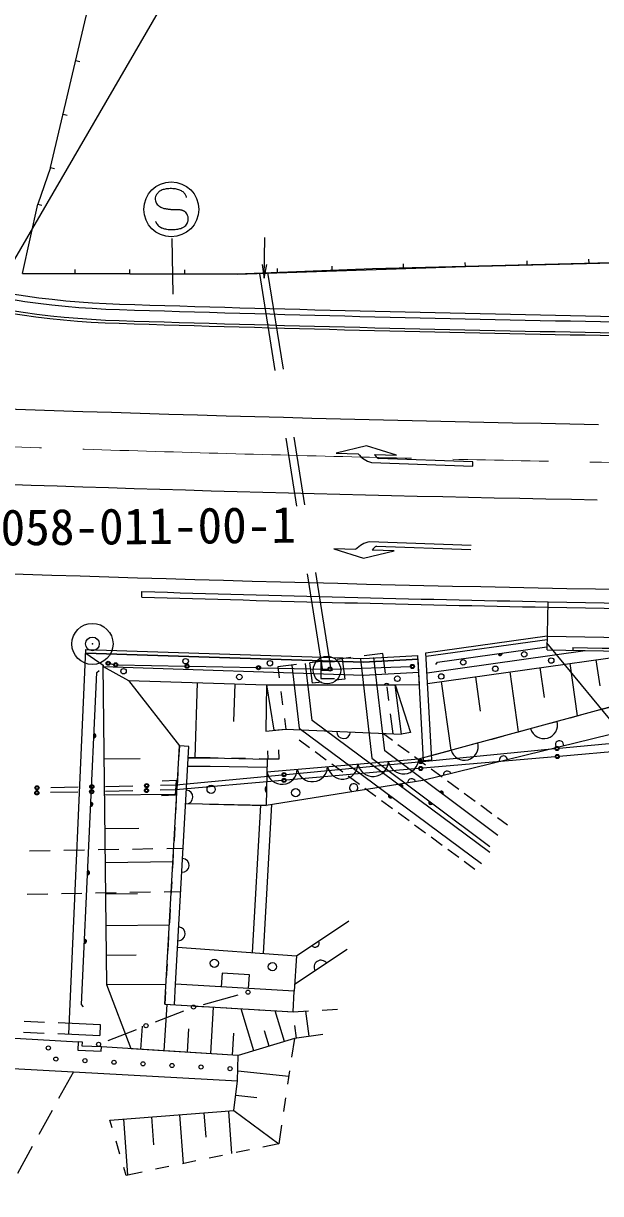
# Model space of a CAD drawing. Units: millimetres, scale not verified. Extents: x 40000 to 680000, y 20000 to 380000.
# Drawn here: x 139634 to 160686, y 252024 to 294689 of the extents above; entities that cross this region are included whole.
import ezdxf
from ezdxf.enums import TextEntityAlignment as Align

# ---------------------------------------------------------------- set-up
doc = ezdxf.new("R2010")
doc.units = ezdxf.units.MM
doc.header["$LTSCALE"] = 1000
doc.header["$PDMODE"] = 32
doc.header["$PDSIZE"] = 500
doc.linetypes.add('CHAIN', pattern=[18.5, 12, -1.5, 3.5, -1.5])
for name, color, linetype, lineweight in [('M-BGD', 7, 'Continuous', 25), ('M-BGD-EXST', 7, 'Continuous', 25), ('M-BMK', 2, 'CHAIN', 13), ('M-BMK-SRVR', 3, 'Continuous', 25), ('M-STR-STRC', 7, 'Continuous', 25)]:
    doc.layers.add(name, color=color, linetype=linetype, lineweight=lineweight)
doc.layers.add('M-OTRS', color=6, linetype='Continuous')
doc.styles.add('ＭＳ ゴシック', font='')
doc.styles.get('ＭＳ ゴシック').set_extended_font_data('MS Gothic')

msp = doc.modelspace()

# ---------------------------------------------------------------- linework, layer by layer
at = {"layer": 'M-BGD'}
for p, q in [((140628, 289430), (148526, 323124)), ((141544, 293335), (141690, 293301)), ((141086, 291383), (141232, 291348)), ((140628, 289430), (140155, 288094)), ((140628, 289430), (140774, 289396)), ((140155, 288094), (140302, 288062)), ((148414, 285395), (148446, 286880)), ((153497, 285768), (153494, 285918)), ((155754, 285826), (155750, 285976)), ((155754, 285826), (163480, 286021)), ((158010, 285883), (158006, 286033)), ((160266, 285941), (160262, 286091)), ((139607, 285569), (147433, 285552)), ((141520, 285565), (141520, 285715)), ((143520, 285561), (143520, 285711)), ((145520, 285556), (145520, 285706)), ((147433, 285552), (155754, 285826)), ((148820, 282031), (148259, 285566)), ((149117, 282078), (148555, 285613)), ((148902, 285608), (148896, 285758)), ((150901, 285684), (150895, 285834)), ((149605, 277093), (149213, 279562)), ((149902, 277140), (149509, 279609)), ((150560, 271089), (149998, 274624)), ((150856, 271136), (150294, 274671)), ((143953, 273774), (143959, 273974)), ((158761, 273599), (158727, 271854)), ((154315, 271743), (158737, 272363)), ((154323, 271613), (158734, 272231)), ((141289, 257840), (141914, 271858)), ((154356, 271011), (160125, 271827)), ((154377, 270622), (162590, 271783)), ((154740, 271399), (158729, 271960)), ((159676, 271935), (159674, 271835)), ((150581, 271440), (150085, 271376)), ((150182, 270633), (150087, 271377)), ((151573, 271567), (151077, 271503)), ((151257, 271527), (151353, 270783)), ((152745, 271717), (152068, 271630)), ((152837, 270998), (152745, 271717)), ((154230, 267820), (154021, 271639)), ((154529, 267837), (154315, 271743)), ((154676, 271314), (154740, 271399)), ((159561, 271354), (159831, 269442)), ((160517, 271490), (160652, 270533)), ((141752, 258915), (142314, 271023)), ((142314, 271023), (142393, 271094)), ((142800, 271346), (142926, 271319)), ((143074, 271302), (145530, 271253)), ((145680, 271250), (148135, 271201)), ((148285, 271198), (150741, 271149)), ((149589, 271313), (148912, 271226)), ((148912, 271226), (148962, 270832)), ((150891, 271150), (153748, 271242)), ((157373, 271045), (157683, 268858)), ((158467, 271200), (158622, 270106)), ((143468, 270728), (148499, 270578)), ((143468, 270728), (145323, 268346)), ((145967, 270654), (145885, 267907)), ((147340, 270613), (147299, 269239)), ((150519, 270676), (150182, 270633)), ((151353, 270783), (151015, 270739)), ((152964, 270006), (152901, 270502)), ((154872, 270692), (155226, 268190)), ((156123, 270868), (156299, 269618)), ((149026, 270336), (149090, 269840)), ((165006, 269739), (154197, 267090)), ((160538, 269634), (161021, 269765)), ((149153, 269344), (149204, 268951)), ((153120, 268791), (153028, 269510)), ((158608, 269110), (159091, 269241)), ((159573, 269372), (160056, 269503)), ((153094, 268538), (152727, 268807)), ((157643, 268847), (158126, 268978)), ((150075, 268274), (149688, 268559)), ((153698, 268093), (153295, 268390)), ((155713, 268323), (156196, 268454)), ((156678, 268585), (157161, 268716)), ((159171, 268261), (163035, 268631)), ((144793, 258927), (145323, 268346)), ((145323, 268346), (145297, 267880)), ((148559, 267872), (148553, 268168)), ((148959, 267880), (148953, 268203)), ((150680, 267830), (150277, 268126)), ((154302, 267649), (153899, 267945)), ((154194, 267784), (159021, 268247)), ((159029, 267953), (154198, 267531)), ((154520, 267998), (155231, 268192)), ((163051, 268304), (159179, 267966)), ((142587, 267870), (143898, 267884)), ((146452, 267910), (145649, 267910)), ((146738, 267904), (146452, 267910)), ((147738, 267884), (147238, 267894)), ((148523, 267868), (148238, 267874)), ((148523, 267868), (148489, 266177)), ((148514, 267402), (154052, 267871)), ((148559, 267872), (148959, 267880)), ((149216, 267307), (154044, 267770)), ((154048, 267518), (149217, 267096)), ((151284, 267386), (150881, 267682)), ((154230, 267820), (154529, 267837)), ((149067, 267083), (145195, 266744)), ((145202, 266922), (149067, 267293)), ((145269, 267381), (145241, 266882)), ((154197, 267090), (148489, 266177)), ((151888, 266942), (151485, 267238)), ((154906, 267205), (154503, 267501)), ((141624, 266666), (140624, 266645)), ((140631, 266829), (141631, 266849)), ((143623, 266710), (142624, 266688)), ((142631, 266870), (143630, 266890)), ((145195, 266744), (144623, 266732)), ((144630, 266911), (145202, 266922)), ((145216, 267082), (144698, 267059)), ((145187, 266549), (145216, 267082)), ((152492, 266497), (152089, 266793)), ((155510, 266760), (155108, 267057)), ((142601, 266559), (145224, 266587)), ((145187, 266549), (144666, 266528)), ((145212, 266382), (145184, 265883)), ((148489, 266177), (145585, 266235)), ((153097, 266053), (152694, 266349)), ((156115, 266316), (155712, 266612)), ((146421, 266218), (148489, 266177)), ((147994, 260812), (148289, 266181)), ((148393, 260783), (148692, 266209)), ((153701, 265609), (153298, 265905)), ((156719, 265872), (156316, 266168)), ((145156, 265384), (145128, 264885)), ((154305, 265164), (153902, 265460)), ((157287, 265454), (156920, 265724)), ((142614, 265330), (143843, 265343)), ((154909, 264720), (154506, 265016)), ((139861, 264520), (140611, 264533)), ((141111, 264542), (141860, 264556)), ((142360, 264565), (143110, 264578)), ((143610, 264587), (144360, 264601)), ((144860, 264610), (145447, 264620)), ((155513, 264276), (155111, 264572)), ((142628, 264101), (145085, 264128)), ((145100, 264386), (145072, 263886)), ((156102, 263843), (155715, 264128)), ((145044, 263387), (145016, 262888)), ((139770, 262941), (140520, 262955)), ((141020, 262964), (141770, 262977)), ((142270, 262986), (143020, 263000)), ((142641, 262950), (143792, 262963)), ((143520, 263009), (144269, 263022)), ((144769, 263031), (145348, 263042)), ((144987, 262389), (144959, 261890)), ((149590, 260697), (151508, 261966)), ((142653, 261799), (144956, 261824)), ((144931, 261390), (144903, 260891)), ((142665, 260720), (143744, 260732)), ((151446, 260918), (149528, 259649)), ((144875, 260392), (144847, 259893)), ((146879, 260056), (146849, 259557)), ((147877, 259997), (146879, 260056)), ((147848, 259498), (147877, 259997)), ((142677, 259642), (144834, 259665)), ((145140, 258907), (145184, 259655)), ((149513, 259399), (145184, 259655)), ((144819, 259393), (144793, 258927)), ((146201, 258923), (147466, 259268)), ((149468, 258651), (149513, 259399)), ((141824, 258837), (141752, 258915)), ((144457, 258282), (145490, 258688)), ((144769, 257230), (144873, 258923)), ((144793, 258927), (149468, 258651)), ((144793, 258927), (145384, 258892)), ((145883, 258863), (146382, 258833)), ((146465, 257126), (146569, 258822)), ((146881, 258804), (147380, 258774)), ((148035, 257234), (147572, 258763)), ((147879, 258745), (148378, 258715)), ((149152, 257573), (148813, 258689)), ((148877, 258686), (149468, 258651)), ((149468, 258651), (150031, 258684)), ((150058, 257759), (149931, 258678)), ((150530, 258713), (151092, 258746)), ((139657, 258309), (140407, 258277)), ((140906, 258257), (142439, 258193)), ((142437, 258193), (142423, 257793)), ((143923, 257282), (143975, 258128)), ((149598, 257695), (149535, 258155)), ((136000, 257873), (141638, 257556)), ((139638, 257909), (140388, 257878)), ((140887, 257857), (142423, 257793)), ((142726, 257602), (143759, 258008)), ((145617, 257178), (145669, 258026)), ((147262, 257077), (147311, 257874)), ((148593, 257404), (148424, 257962)), ((149519, 257684), (149417, 256998)), ((141458, 256469), (140919, 255491)), ((147452, 256503), (149314, 256305)), ((149344, 256503), (149270, 256009)), ((147380, 255617), (148152, 255529)), ((149197, 255514), (149123, 255019)), ((140678, 255053), (140195, 254178)), ((143282, 254745), (143437, 252700)), ((144305, 254822), (144382, 253799)), ((145328, 254899), (145462, 253118)), ((146218, 254967), (146286, 254076)), ((147109, 255034), (147226, 253483)), ((147314, 255049), (148948, 253838)), ((142871, 254417), (142784, 254707)), ((149050, 254525), (148948, 253838)), ((143157, 253459), (143014, 253938)), ((139953, 253740), (139414, 252762)), ((147882, 253618), (147392, 253517)), ((148948, 253838), (148371, 253719)), ((144944, 253011), (144454, 252910)), ((145923, 253213), (145433, 253112)), ((146902, 253416), (146413, 253314)), ((143388, 252689), (143301, 252980)), ((143964, 252809), (143388, 252689))]:
    msp.add_line(p, q, dxfattribs=at)
for points in [[(162522, 285998), (152369, 285740), (147433, 285552), (139607, 285569), (140155, 288094)], [(148342, 285897), (148414, 285395), (148508, 285893)], [(141914, 271858), (152037, 271531), (154021, 271639)], [(141909, 271728), (152039, 271401), (154028, 271509)], [(156646, 264463), (150161, 269268), (149919, 271355)], [(151924, 271510), (152343, 267898), (156640, 264679)], [(156939, 265079), (152815, 268169), (152421, 271567)], [(143562, 257304), (142677, 259631), (142549, 271295)], [(142549, 271237), (152044, 270931), (154053, 271040)], [(149423, 271292), (149689, 268996), (156348, 264061)], [(154052, 267871), (166074, 271139), (166248, 271196)], [(148499, 270578), (148478, 268883), (149204, 268951)], [(148499, 270578), (148763, 268924), (149204, 268951), (153424, 268779), (153193, 270579)], [(153193, 270579), (153750, 268834), (153424, 268779)], [(145184, 259655), (145672, 268326), (145323, 268346)], [(145632, 267610), (146449, 267610), (148517, 267568)], [(145632, 267610), (146449, 267610), (148517, 267568)], [(145649, 267910), (146452, 267910), (148523, 267868)], [(145258, 261009), (149590, 260697), (149513, 259399)], [(150553, 257827), (149519, 257684), (147473, 257064), (143562, 257304)], [(135924, 256772), (141458, 256469), (147439, 256134), (147473, 257064), (142481, 257370)], [(142784, 254707), (147314, 255049), (147439, 256134)]]:
    msp.add_lwpolyline(points, dxfattribs=at)
for points in [[(154028, 271509), (152039, 271401), (141909, 271728), (142549, 271295), (142549, 271237), (143468, 270728), (148499, 270578), (153193, 270579), (154078, 270586), (154053, 271040)], [(142481, 257371), (141781, 257400), (141787, 257550), (141638, 257556), (141625, 257256), (142474, 257221)]]:
    msp.add_lwpolyline(points, close=True, dxfattribs=at)
for centre, radius in [((157901, 271686), 100), ((142727, 271361), 75), ((142727, 271361), 60), ((142727, 271361), 50), ((142999, 271304), 75), ((142999, 271304), 60), ((142999, 271304), 50), ((145550, 271433), 100), ((148624, 271360), 100), ((155676, 271393), 100), ((158885, 271459), 100), ((143288, 271069), 100), ((145605, 271252), 75), ((145605, 271252), 60), ((145605, 271252), 50), ((147508, 270857), 100), ((148210, 271200), 75), ((148210, 271200), 60), ((148210, 271200), 50), ((150816, 271147), 75), ((150816, 271147), 60), ((150816, 271147), 50), ((153823, 271244), 75), ((153823, 271244), 60), ((153823, 271244), 50), ((154873, 270880), 100), ((156847, 271160), 100), ((153274, 270796), 100), ((159096, 268254), 75), ((159104, 267959), 75), ((159096, 268254), 60), ((159104, 267959), 60), ((159096, 268254), 50), ((159104, 267959), 50), ((154119, 267777), 75), ((154123, 267524), 75), ((154119, 267777), 60), ((154123, 267524), 60), ((154119, 267777), 50), ((154123, 267524), 50), ((149142, 267300), 75), ((149142, 267089), 75), ((149142, 267300), 60), ((149142, 267089), 60), ((149142, 267300), 50), ((149142, 267089), 50), ((140124, 266634), 75), ((140131, 266819), 75), ((140124, 266634), 60), ((140131, 266819), 60), ((140124, 266634), 50), ((140131, 266819), 50), ((142124, 266677), 75), ((142131, 266860), 75), ((142124, 266677), 60), ((142131, 266860), 60), ((142124, 266677), 50), ((142131, 266860), 50), ((144123, 266721), 75), ((144130, 266900), 75), ((144123, 266721), 60), ((144130, 266900), 60), ((144123, 266721), 50), ((144130, 266900), 50), ((146481, 266761), 150), ((149566, 266640), 150), ((146598, 260422), 150), ((148716, 260296), 150), ((147828, 259367), 75), ((145839, 258825), 75), ((144108, 258145), 75), ((140544, 257334), 75), ((142377, 257465), 75), ((140819, 256929), 75), ((141878, 256871), 75), ((142937, 256812), 75), ((143996, 256754), 75), ((145055, 256696), 75), ((146114, 256638), 75), ((147173, 256580), 75)]:
    msp.add_circle(centre, radius, dxfattribs=at)
for centre, radius, start, end in [((144103, 315239), 30800, 238.9845, 268.2177), ((144103, 315239), 31000, 238.9845, 268.2177), ((144103, 315239), 31400, 238.9845, 268.2177), ((186521, 1678454), 1394875, 268.21774, 268.9385), ((186521, 1678454), 1394675, 268.21774, 268.9385), ((186521, 1678454), 1395275, 268.21774, 268.9385), ((186521, 1678454), 1394875, 268.9385, 269.81028), ((186521, 1678454), 1394675, 268.9385, 269.80945), ((186521, 1678454), 1395275, 268.9385, 269.81195), ((186521, 1678454), 1405125, 268.26423, 268.86829), ((186521, 1678454), 1405325, 268.26423, 268.86829), ((186521, 1678454), 1405125, 268.86829, 269.76017), ((186521, 1678454), 1405325, 268.86829, 269.76017), ((186521, 1678454), 1406375, 268.86829, 269.76133), ((186521, 1678454), 1406875, 268.86829, 269.7618), ((186521, 1678454), 1406775, 268.90657, 269.253), ((157022, 271720), 75, 188.0047, 8.0047), ((157022, 271720), 60, 188.0047, 8.0047), ((157022, 271720), 50, 188.0047, 8.0047), ((152877, 270526), 100, 32.3297, 147.7089), ((158615, 269112), 500, 195.2074, 15.2074), ((142207, 268715), 75, 267.343, 87.343), ((151314, 268865), 250, 177.6675, 357.6674), ((142207, 268715), 60, 267.343, 87.343), ((142207, 268715), 50, 267.343, 87.343), ((155720, 268325), 500, 195.2074, 15.2074), ((159187, 268388), 150, 344.7692, 222.7708), ((157140, 267831), 150, 6.2975, 201.2424), ((150171, 267602), 559, 190.8855, 358.792), ((151278, 267695), 559, 190.8855, 358.792), ((152386, 267789), 559, 190.8855, 358.792), ((153493, 267883), 559, 190.8855, 358.792), ((149063, 267508), 559, 190.8855, 358.792), ((153793, 266998), 150, 19.5955, 178.5812), ((155093, 267275), 150, 26.7565, 180.7835), ((145569, 266487), 250, 266.7765, 86.7765), ((148602, 266761), 150, 130.9866, 226.7079), ((151680, 266819), 150, 309.1382, 249.0384), ((153403, 266866), 75, 323.4614, 143.4614), ((153403, 266866), 60, 323.4614, 143.4614), ((153403, 266866), 50, 323.4614, 143.4614), ((154877, 266624), 75, 323.1642, 143.1642), ((154877, 266624), 60, 323.1642, 143.1642), ((154877, 266624), 50, 323.1642, 143.1642), ((142091, 266218), 75, 267.343, 87.343), ((142091, 266218), 60, 267.343, 87.343), ((142091, 266218), 50, 267.343, 87.343), ((153019, 266528), 75, 143.4614, 323.4614), ((153019, 266528), 60, 143.4614, 323.4614), ((153019, 266528), 50, 143.4614, 323.4614), ((154491, 266288), 75, 143.1642, 323.1642), ((154491, 266288), 60, 143.1642, 323.1642), ((154491, 266288), 50, 143.1642, 323.1642), ((145428, 263991), 250, 266.7765, 86.7765), ((141975, 263720), 75, 267.343, 87.343), ((141975, 263720), 60, 267.343, 87.343), ((141975, 263720), 50, 267.343, 87.343), ((145288, 261495), 250, 266.7765, 86.7765), ((141860, 261223), 75, 267.343, 87.343), ((141860, 261223), 60, 267.343, 87.343), ((141860, 261223), 50, 267.343, 87.343), ((150270, 261157), 150, 216.7419, 30.2233), ((150487, 260283), 250, 33.4826, 213.4826)]:
    msp.add_arc(centre, radius, start, end, dxfattribs=at)
at = {"layer": 'M-BGD-EXST'}
for p, q in [((145051, 286845), (145081, 284815)), ((150479, 271410), (150478, 270810)), ((150979, 271409), (150479, 271410)), ((150479, 271110), (150904, 271109)), ((150478, 270810), (150978, 270809))]:
    msp.add_line(p, q, dxfattribs=at)
for points in [[(144762, 287946), (144788, 287941), (144813, 287937), (144839, 287932), (144864, 287928), (144889, 287924), (144915, 287920), (144940, 287917), (144966, 287914), (144991, 287912), (145017, 287910), (145038, 287909), (145059, 287909), (145080, 287909), (145101, 287909), (145122, 287910), (145144, 287910), (145165, 287910), (145186, 287910), (145207, 287910), (145228, 287910), (145252, 287909), (145275, 287908), (145298, 287906), (145322, 287903), (145333, 287902), (145345, 287900), (145359, 287897), (145373, 287895), (145386, 287892), (145400, 287888), (145414, 287884), (145426, 287880), (145437, 287876), (145449, 287871), (145461, 287866), (145472, 287861), (145484, 287855), (145496, 287849), (145507, 287842), (145517, 287835), (145528, 287828), (145535, 287822), (145541, 287815), (145548, 287809), (145554, 287803), (145560, 287796)], [(144512, 287369), (144507, 287377), (144502, 287385), (144497, 287392), (144492, 287400), (144488, 287408), (144484, 287416), (144480, 287424), (144476, 287432), (144473, 287440), (144470, 287449), (144469, 287457), (144467, 287464), (144465, 287472)]]:
    msp.add_lwpolyline(points, dxfattribs=at)
for centre, radius in [((145029, 287910), 1000), ((150708, 271113), 500)]:
    msp.add_circle(centre, radius, dxfattribs=at)
for centre, radius, start, end in [((144729, 288282), 290, 150.0708, 170.8217), ((144903, 288181), 491, 135.1508, 149.9367), ((144804, 288287), 347, 114.638, 136.0855), ((144905, 288064), 591, 100.054, 114.5262), ((144995, 287572), 1092, 90.5454, 100.1869), ((145014, 287407), 1257, 82.477, 91.3279), ((145088, 287950), 709, 69.2741, 82.6429), ((145190, 288221), 419, 50.34, 69.2792), ((145197, 288240), 401, 40.3943, 49.3685), ((145116, 288149), 521, 31.0741, 42.2143), ((145402, 288321), 188, 15.4849, 31.0741), ((144738, 288289), 298, 172.3681, 193.7201), ((144737, 288289), 298, 193.7824, 222.17), ((144846, 288389), 445, 222.257, 242.8164), ((144939, 288572), 650, 242.9551, 254.2829), ((145484, 288349), 101, 353.2451, 12.7461), ((145303, 287564), 346, 0.8202, 42.0391), ((145300, 287556), 349, 338.2637, 2.0545), ((144866, 287645), 449, 217.9483, 228.2045), ((144874, 287666), 470, 229.1238, 248.2674), ((144969, 287906), 728, 248.3135, 261.1494), ((145044, 288398), 1226, 261.2217, 270.9828), ((145062, 288444), 1272, 270.1516, 279.4163), ((145152, 287895), 715, 279.4937, 291.465), ((145257, 287628), 428, 291.4581, 309.0625), ((145308, 287560), 344, 309.5264, 337.1503)]:
    msp.add_arc(centre, radius, start, end, dxfattribs=at)
at = {"layer": 'M-BMK'}
msp.add_arc((186549, 1678450), 1400000, 267.41107, 269.11617, dxfattribs=at)
at = {"layer": 'M-BMK-SRVR'}
msp.add_circle((142153, 272065), 750, dxfattribs=at)
at = {"layer": 'M-OTRS'}
msp.add_point((142153, 272065), dxfattribs=at)
at = {"layer": 'M-STR-STRC'}
for p, q in [((156272, 315290), (138789, 285188)), ((152150, 279286), (151040, 279025)), ((153239, 278947), (152150, 279286)), ((151040, 279025), (151840, 278996)), ((152329, 278679), (156027, 278549)), ((152439, 278975), (153239, 278947)), ((156032, 278699), (152584, 278820)), ((156027, 278549), (156032, 278699)), ((155961, 275657), (152263, 275790)), ((152508, 275631), (155955, 275507)), ((151753, 275508), (150953, 275537)), ((150953, 275537), (152042, 275197)), ((152042, 275197), (153152, 275458)), ((153152, 275458), (152352, 275486)), ((158716, 272108), (175788, 251359))]:
    msp.add_line(p, q, dxfattribs=at)
for centre, radius, start, end in [((144103, 315239), 31500, 238.7812, 268.2177), ((186521, 1678454), 1395375, 268.21774, 268.9385), ((186521, 1678454), 1395375, 268.9385, 269.71924), ((186521, 1678454), 1398625, 267.56815, 268.9385), ((152605, 279640), 1000, 220.0709, 253.9722), ((152869, 279231), 500, 210.738, 235.2326), ((186521, 1678454), 1401375, 267.71079, 268.9385), ((152470, 274812), 1000, 101.9525, 135.8537), ((152763, 275201), 500, 120.692, 145.1867), ((186521, 1678454), 1404625, 267.57545, 268.9385), ((186521, 1678454), 1404625, 268.9385, 269.75709)]:
    msp.add_arc(centre, radius, start, end, dxfattribs=at)

# ---------------------------------------------------------------- texts
at = {"layer": 'M-BMK-SRVR', "style": 'ＭＳ ゴシック'}
msp.add_text('058-011-00-1', height=1320, rotation=0.56, dxfattribs=at).set_placement((138812, 275256), align=Align.BOTTOM_LEFT)

doc.saveas('drawing.dxf')
